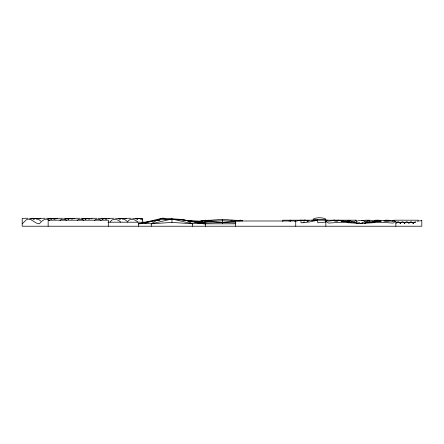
<?xml version="1.0" encoding="UTF-8"?>
<svg xmlns="http://www.w3.org/2000/svg" width="444" height="444" viewBox="0 0 444 444"><rect width="100%" height="100%" fill="white"/><g stroke="black" fill="none" stroke-linecap="round" stroke-linejoin="round"><path stroke-width="0.67" d="M282.784 221.501L282.8 220.191L317.627 220.191L317.776 222.805L326.063 222.05M394.833 221.317L394.749 220.884L383.738 220.94M347.985 220.696L348.274 220.191M359.412 222.833L360.55 223.404L362.304 222.833M361.166 223.404L362.887 223.204M110.062 222.094C112.554 217.571 117.682 219.153 120.701 222.089M127.273 222.094C129.765 217.571 134.893 219.153 137.912 222.089M361.799 223.404L362.054 223.26A0.66 0.66 0 0 1 362.326 223.271L362.815 223.243A0.894 0.894 0 0 1 363.148 223.254L363.78 223.215A1.415 1.415 0 0 1 364.23 223.232L365.612 223.304M22.2 223.809L26.501 219.686L27.939 219.092L30.808 219.63L36.547 223.16L39.416 223.809C41.864 220.918 45.704 217.005 49.456 220.479M356.993 223.271L358.569 223.254A0.894 0.894 0 0 1 358.902 223.243L359.39 223.271A0.66 0.66 0 0 1 359.657 223.26L360.55 223.404M396.337 222.833C397.386 221.534 399.65 221.861 400.283 223.404A2.348 2.348 0 0 1 404.584 223.404A2.348 2.348 0 0 1 408.891 223.404A2.348 2.348 0 0 1 413.192 223.404A2.348 2.348 0 0 1 415.839 222.05L414.058 222.383L413.192 223.404C412.559 221.861 410.295 221.534 409.246 222.833M392.185 220.951L393.939 220.191L418.575 220.191M59.973 220.49C61.733 218.42 64.752 218.914 66.667 220.479M77.189 220.49C78.949 218.42 81.962 218.914 83.883 220.479M94.4 220.49C96.159 218.42 99.178 218.914 101.093 220.479M356.105 223.304L357.487 223.232A1.415 1.415 0 0 1 357.936 223.215L358.33 223.404M364.568 223.404L365.151 223.171A2.792 2.792 0 0 1 365.856 223.182L377.872 222.466A119.808 103.757 90 0 1 383.599 222.433L393.14 223.093L395.854 221.162L395.854 226.218M138.517 226.218L138.517 223.809L144.899 223.404L151.282 223.809L156.899 220.191L162.643 218.182L181.235 219.392L205.367 223.809L205.367 226.218M326.962 220.884L326.884 221.317M395.332 221.434L395.854 221.162M355.256 220.696L356.221 220.191L356.243 221.501M289.072 221.156L290.481 220.191L290.493 221.501M33.677 219.214L35.109 218.515C37.374 218.176 39.172 219.869 40.848 221.123M50.888 219.214L52.325 218.515L53.757 218.509L55.195 219.075M68.104 219.214L69.536 218.515L70.973 218.509L72.405 219.075M85.315 219.214L86.752 218.515L88.184 218.509L89.621 219.075M102.531 219.214L103.963 218.515L105.4 218.509L106.832 219.075M119.741 219.214L121.179 218.515C123.443 218.176 125.241 219.869 126.917 221.123M136.957 219.214L138.389 218.515L139.827 218.509L142.696 220.019M356.576 221.451C359.168 219.958 362.548 219.958 365.14 221.451M313.536 218.798C317.282 217.377 321.739 217.377 325.485 218.798M37.979 218.498L36.547 219.131L39.416 218.326L45.149 218.259M55.195 218.498L53.757 219.131L56.627 218.326L62.365 218.259M72.405 218.498L71.451 218.92L73.843 218.326L79.581 218.259M89.621 218.498L88.661 218.92L91.053 218.326L96.792 218.259M106.832 218.498L105.4 219.131L108.269 218.326L114.008 218.259M124.048 218.498L122.611 219.131L125.48 218.326L131.219 218.259M141.259 218.498L140.304 218.92L142.696 218.326L142.696 222.5M337.279 220.946L339.177 220.468L341.758 220.884M203.935 220.846L205.727 220.191L207.015 220.624M206.216 220.846L208.147 220.191L210.989 220.474M238.944 220.884L241.059 220.191L236.247 220.463M362.681 222.683L363.436 222.466M202.292 221.395L196.231 222.572M346.797 220.84L350.771 220.463M144.899 223.404C164.485 216.167 185.509 219.88 205.367 223.809L203.358 223.665M364.541 222.583L370.313 221.295M332.245 220.696L334.343 220.191M379.959 220.884L382.539 220.468L384.437 220.946M417.06 221.234L421.8 220.59M365.823 222.261L367.56 221.85M139.854 223.726L138.517 223.809L162.643 218.182L166.361 219.469M151.282 226.218L151.282 223.809L171.939 218.986L192.596 223.809L198.979 223.204L205.367 223.809M303.108 222.261L304.545 221.945M317.627 220.191L309.529 221.945L303.496 222.71L301.038 222.805L300.877 220.191L294.844 221.362M366.855 220.84L370.035 220.424M178.577 219.963L181.235 219.392L198.979 223.204M231.124 220.357L231.918 220.191M331.113 220.463L334.687 220.191M138.517 223.809L156.899 220.191L159.635 220.413M330.83 220.773L332.367 220.724M366.605 222.533L380.486 220.796M334.382 220.407L338.6 220.191M368.132 222.544L381.54 221.057M373.892 221.978L376.257 221.706M371.906 222.222L374.081 221.95M394.25 220.946L394.749 220.884M377.134 221.406L374.664 221.667M205.727 220.191C204.629 220.579 200.039 220.146 200.46 221.362M196.231 222.66L210.972 221.395A64.674 6.233 0.6 0 0 222.333 222.4A64.263 6.194 -0.6 0 0 235.836 222.871M376.085 221.145L376.584 221.106M377.977 220.979L378.532 220.929M389.349 220.724L390.887 220.773M378.438 221.495L380.613 221.323M374.436 220.751L379.626 220.474M375.813 220.646L376.712 220.579M370.945 220.463L374.919 220.84M151.282 223.809L171.939 222.4L192.596 223.809L192.596 226.218M201.926 220.796L222.333 219.392L242.74 220.796A64.225 4.401 3.9 0 1 222.333 220.796A64.225 4.401 -3.9 0 1 201.926 220.796L201.926 222.4M29.371 218.282L36.547 218.52L30.808 218.898M46.587 218.282L53.757 218.52L48.019 218.898M63.797 218.282L70.973 218.52L65.235 218.898M81.013 218.282L88.184 218.52L82.445 218.898M98.229 218.282L105.4 218.52L101.093 218.825M115.44 218.282L122.611 218.52L118.309 218.825M132.656 218.282L139.827 218.52L135.525 218.825M185.614 220.668L186.98 220.596L192.596 223.809M384.97 221.101L389.321 221.034M328.038 221.095L330.214 221.051M317.255 220.207L356.221 220.191M333.488 220.207L335.026 220.191M384.387 220.646L388.289 220.629M325.163 220.207L327.345 220.191M313.087 219.392L325.94 219.392M364.779 220.191L370.218 220.191M375.413 220.191L379.409 220.191M385.076 220.191L388.605 220.191M107.936 222.2L147.108 222.2M203.291 223.809L235.836 223.809M300.421 220.191L304.639 220.407M311.682 220.191L313.314 220.207M304.34 220.191L309.174 220.712M303.996 220.191L305.539 220.207L308.036 221.295M391.503 221.051L393.678 221.095M334.571 221.051L336.746 221.101M335.775 220.868L337.973 220.94M27.939 218.259L22.2 218.326L22.2 226.218L421.8 226.218L421.8 220.191M184.349 220.224L200.688 221.195M199.883 221.7L189.444 221.095L199.922 221.784M341.231 220.796L343.739 220.979M341.103 221.323L343.279 221.495M345.132 221.106L355.111 222.533M198.751 223.005A64.263 6.194 0.6 0 0 222.333 222.4A64.674 6.233 -0.6 0 0 233.694 221.395L235.703 221.567M343.179 220.929L345.632 221.145M342.38 221.206L351.409 222.228M362.72 220.657L366.289 221.234M347.053 221.667L344.583 221.406M345.46 221.706L349.811 222.222M125.48 218.565L126.44 218.698M108.269 218.565L109.224 218.698M91.053 218.565L92.013 218.698M73.843 218.565L74.797 218.698M56.627 218.565L57.581 218.698M39.416 218.565L40.371 218.698M351.404 221.295L357.176 222.583M338.145 220.191L339.427 220.446M354.157 221.85L354.606 221.956M304.678 220.191L305.727 220.446M306.449 220.712L308.086 221.24M358.658 222.555L359.035 222.683M181.235 219.392L182.473 219.924M325.857 226.218L325.857 221.162L326.384 221.434M325.857 221.162L328.577 223.093L338.117 222.433A119.808 103.757 90 0 1 343.839 222.466L355.86 223.182A2.792 2.792 0 0 1 356.565 223.171L357.148 223.404M408.53 222.833C407.481 221.534 405.222 221.861 404.584 223.404C403.862 221.578 401.01 221.578 400.283 223.404A2.348 2.348 0 0 0 395.981 223.404M290.753 220.191L291.036 220.696M361.555 220.191L361.555 220.59M295.737 226.218L295.737 220.995L235.487 220.995L235.487 226.218M222.333 219.392L222.333 223.809M171.939 218.986L171.939 222.4M108.392 226.218L108.392 220.191L48.146 220.191L48.146 226.218M200.677 222.5A64.263 0.722 -5.5 0 1 198.39 222.672M203.269 222.25A64.674 0.722 -5.5 0 1 206.16 221.922M207.698 221.756A64.674 0.722 -5.5 0 1 210.972 221.395M233.694 221.395A64.674 0.722 5.5 0 1 235.364 221.578M35.109 218.515L33.677 219.064L35.109 218.553M52.325 218.515L50.888 219.064L52.325 218.553M69.536 218.515L68.104 219.064L69.536 218.553M86.752 218.515L85.315 219.064L86.752 218.553M103.963 218.515L102.531 219.064L103.963 218.553M121.179 218.515L119.741 219.064L121.179 218.553M138.389 218.515L136.957 219.064L138.389 218.553"/></g></svg>
